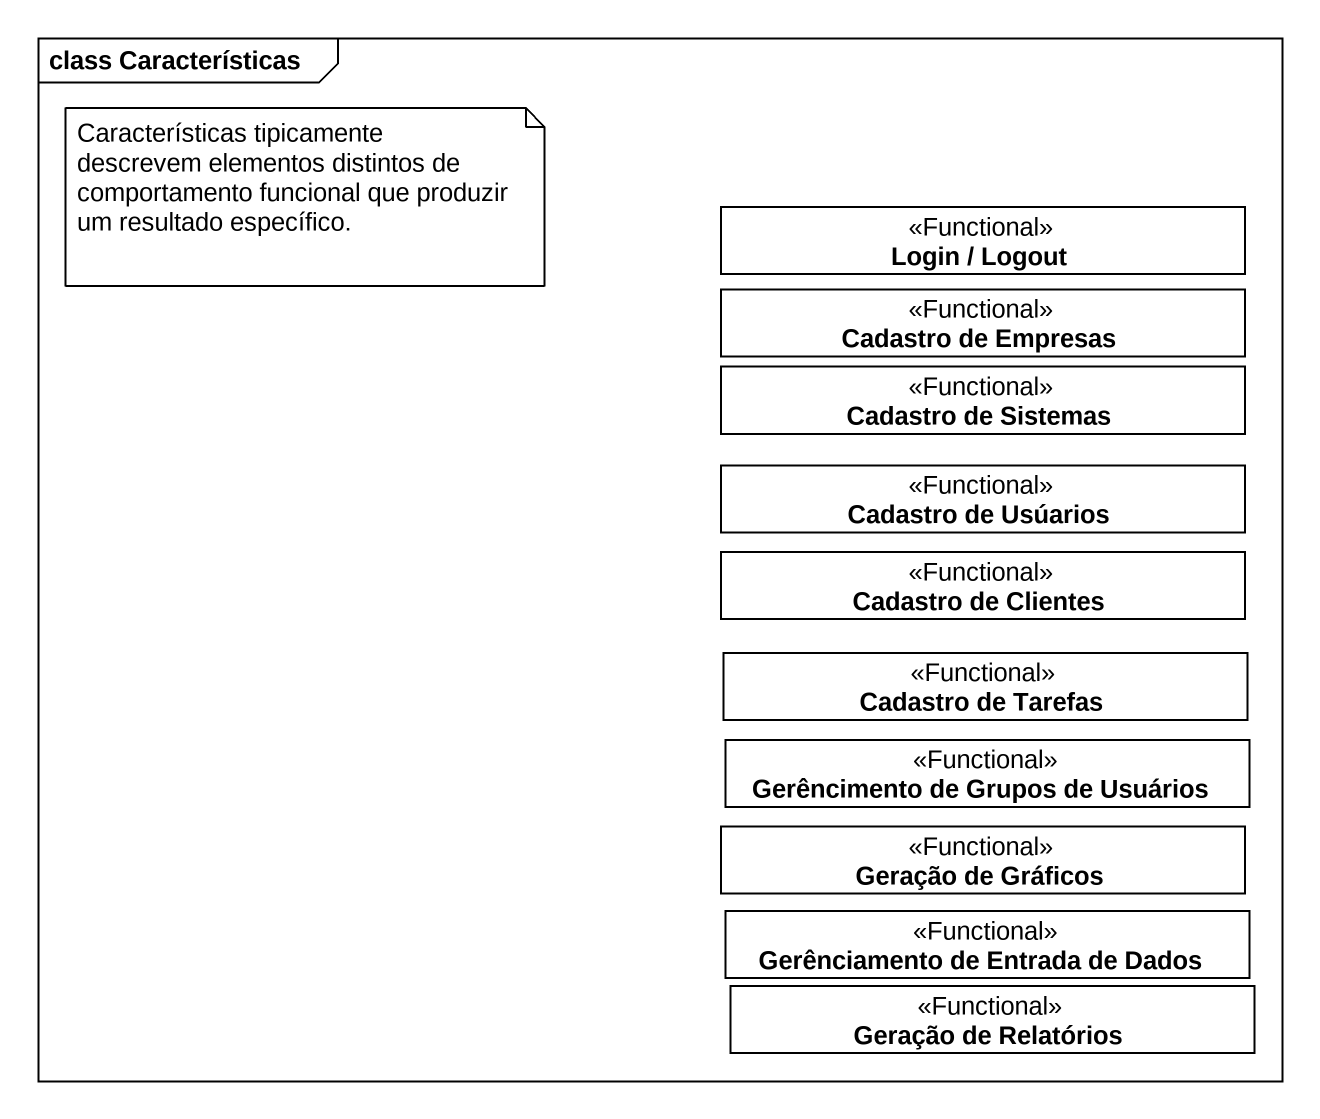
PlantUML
@startuml
mainframe class Características
hide circle
hide empty members
class "Login / Logout" as Login_Logout <<Functional>>
class "Cadastro de Empresas" as Cadastro_de_Empresas <<Functional>>
class "Cadastro de Sistemas" as Cadastro_de_Sistemas <<Functional>>
class "Cadastro de Usúarios" as Cadastro_de_Usúarios <<Functional>>
class "Cadastro de Clientes" as Cadastro_de_Clientes <<Functional>>
class "Cadastro de Tarefas" as Cadastro_de_Tarefas <<Functional>>
class "Geração de Gráficos" as Geração_de_Gráficos <<Functional>>
class "Gerêncimento de Grupos de Usuários" as Gerêncimento_de_Grupos_de <<Functional>>
class "Gerênciamento de Entrada de Dados" as Gerênciamento_de_Entrada_de <<Functional>>
class "Geração de Relatórios" as Geração_de_Relatórios <<Functional>>
note as N1
  Características tipicamente descrevem elementos distintos de comportamento funcional que produzir um resultado específico.
end note
@enduml
